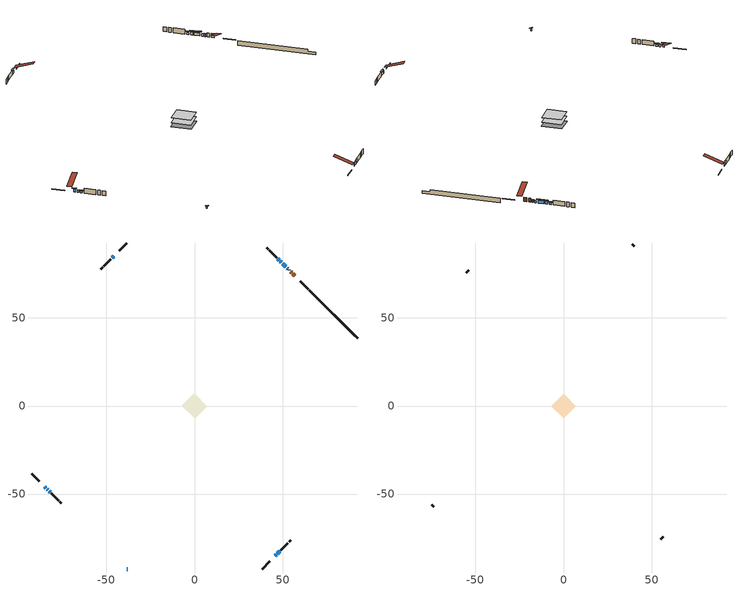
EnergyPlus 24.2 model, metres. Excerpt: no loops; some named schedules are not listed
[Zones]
conditioned space
 floor adiabatic (AdiabaticFloorConstruction): -6.84,0 0,6.84 6.84,0 0,-6.84 z1.07
 floor foundation (Slab1 construction): -6.84,0.38 -0.38,6.84 6.84,-0.38 0.38,-6.84 z-1.24
 wall outside (RimJoist1 construction): 38.33,-92.53 42.84,-88.02 / -92.53,-38.33 -88.02,-42.84 / -38.33,92.53 -42.84,88.02 / 64.51,66.35 59.99,70.87 z1.07:1.37
 wall outside (AdiabaticWallConstruction 1): 56.93,73.93 55.83,75.03 / 55.17,75.69 54.53,76.33 z1.07:3.1
 wall outside (AdiabaticWallConstruction): 53.87,76.99 53.66,77.21 / -38.33,-92.53 -38.02,-92.53 z1.07:1.83; -84.95,-45.91 -84.3,-46.56 / 49.32,81.54 48.67,82.19 z1.07:2.6; 53,77.86 52.57,78.29 / 45.91,-84.95 46.34,-84.52 / -83.65,-47.21 -83.21,-47.65 z1.07:2.29; 51.91,78.95 49.97,80.89 / -45.91,84.95 -46.77,84.09 / 47,-83.86 48.29,-82.57 z1.07:2.59; 48.01,82.85 47.29,83.57 / -82.56,-48.3 -81.91,-48.95 z1.07:1.99
 wall outside (Wall1 construction): 48.95,-81.91 53.03,-77.83 / -81.25,-49.61 -77.17,-53.69 / -47.43,83.43 -51.51,79.35 / 46.64,84.22 42.56,88.3 z1.07:3.51
 wall outside (Wall2 construction): 53.69,-77.17 54.69,-76.17 / -76.52,-54.34 -75.52,-55.34 / -52.17,78.69 -53.17,77.69 / 41.9,88.96 40.9,89.96 z1.07:3.51
 wall foundation (FoundationWall1 construction): 65.17,65.69,-1.24 65.17,65.69,1.07 89.8,41.06,1.07 89.8,41.06,0.02 92.53,38.33,0.02 92.53,38.33,-1.24
 window (WindowConstruction 7): 53.87,76.99 53.66,77.2 z1.07:1.83
 window (WindowConstruction 6): -84.95,-45.91 -84.3,-46.56 z1.07:2.59
 window (WindowConstruction 9): 53,77.86 52.57,78.29 z1.07:2.29
 window (WindowConstruction 10): 45.91,-84.95 46.34,-84.52 z1.07:2.29
 window (WindowConstruction 11): -83.65,-47.22 -83.22,-47.65 z1.07:2.29
 window (WindowConstruction 8): -38.33,-92.53 -38.02,-92.53 z1.07:1.83
 window (WindowConstruction): 51.91,78.95 49.97,80.89 z1.07:2.59
 window (WindowConstruction 1): 49.32,81.54 48.67,82.19 z1.07:2.59
 window (WindowConstruction 2): 48.01,82.85 47.3,83.57 z1.07:1.98
 window (WindowConstruction 3): -45.91,84.95 -46.77,84.09 z1.07:2.59
 window (WindowConstruction 4): 47,-83.86 48.29,-82.57 z1.07:2.59
 window (WindowConstruction 5): -82.56,-48.3 -81.91,-48.95 z1.07:1.98
 door (Door): 56.93,73.93 55.83,75.03 z1.07:3.1
 door (Door 1): 55.17,75.69 54.53,76.33 z1.07:3.1
 ceiling adiabatic (AdiabaticFloorConstruction): 0,-6.84 6.84,0 0,6.84 -6.84,0 z1.07
attic - vented
 floor to conditioned space (Floor1 construction Reversed): -6.83,0 0,6.83 6.83,0 0,-6.83 z3.51
 wall outside (Wall3 construction): 55.34,-75.52 56.6,-74.26 / -74.86,-56 -73.6,-57.26 / -53.82,77.04 -55.08,75.78 / 40.24,90.62 38.99,91.88 z1.07:3.51
 roof outside (Roof1 construction): 45.26,-85.61,3.51 38.6,-78.95,6.65 36.85,-80.7,6.65 43.5,-87.36,3.51; -85.61,-45.26,3.51 -78.95,-38.6,6.65 -80.7,-36.85,6.65 -87.36,-43.5,3.51; -45.26,85.61,3.51 -38.6,78.95,6.65 -36.85,80.7,6.65 -43.5,87.36,3.51; 57.58,73.28,3.51 50.93,66.62,6.65 52.68,64.87,6.65 59.34,71.52,3.51
shading: 53.23,77.63 54.3,76.56 54.73,76.99 53.66,78.07 z2.44; -83.87,-46.99 -85.38,-45.48 -85.81,-45.91 -84.3,-47.42 z3.2; -37.41,-92.53 -38.94,-92.53 -38.94,-93.14 -37.41,-93.14 z2.44; 49.54,81.32 52.34,78.52 52.78,78.95 49.97,81.75 z3.2; 48.24,82.62 49.75,81.11 50.18,81.54 48.67,83.05 z3.2; 46.86,84 48.44,82.42 48.87,82.85 47.3,84.43 z2.59; -47.21,83.66 -45.48,85.38 -45.91,85.81 -47.64,84.09 z3.2; 48.72,-82.14 46.57,-84.29 47,-84.72 49.15,-82.57 z3.2; -81.48,-49.38 -82.99,-47.87 -83.42,-48.3 -81.91,-49.81 z2.59
[Building]
Building 1: Terrain=Suburbs
[Site:Location]
Quebec Intl AP_QC: Latitude {deg}=46.8; Longitude {deg}=-71.38; Time Zone {hr}=-5; Elevation {m}=74; Keep Site Location Information=Yes
[Site:GroundTemperature:Shallow]
0.0108218, -2.24938, -2.43038, -1.3578, 2.94801, 7.23376, 10.9493, 13.303, 13.5029, 11.5886, 7.96783, 3.81355
[Site:WaterMainsTemperature]
Calculation Method=Schedule; Temperature Schedule=mains temperature schedule
[Material] Roughness=Rough; Thermal Absorptance=0.9
Name | Thickness {m} | Conductivity {W/m-K} | Density {kg/m3} | Specific Heat {J/kg-K} | Solar Absorptance | Visible Absorptance
asphalt or fiberglass shingles | 0.00635 | 0.162714 | 1121.4 | 1465.45 | 0.4 | 0.4
ceiling loosefill ins | 0.169333 | 0.0480833 | 16.02 | 1046.75 | 0.7 | 0.7
ceiling stud and cavity | 0.1397 | 0.120941 | 65.682 | 1177.47 | 0.7 | 0.7
concrete 4.0 in. | 0.1016 | 1.803125 | 2242.8 | 837.4 | 0.7 | 0.7
concrete 8.0 in. | 0.2032 | 1.803125 | 2242.8 | 837.4 | 0.7 | 0.7
door material | 0.04445 | 0.188738 | 512.64 | 1214.23 | 0.7 | 0.7
exterior vertical ins | 0.0186609 | 0.029427 | 32.04 | 1214.23 | 0.7 | 0.7
floor covering | 0.0127 | 0.0433444 | 54.468 | 1339.84 | 0.6 | 0.6
floor rigid ins; wall rigid ins | 0.512978 | 0.029427 | 32.04 | 1214.23 | 0.7 | 0.7
floor stud and cavity | 0.1397 | 1.75129 | 37.0049 | 1207.88 | 0.7 | 0.7
furniture material conditioned space 1 | 0.1524 | 0.115458 | 640.8 | 1214.23 | 0.6 | 0.6
gypsum board | 0.0127 | 0.160291 | 801 | 837.4 | 0.6 | 0.6
gypsum board 1 | 0.0127 | 0.160291 | 801 | 837.4 | 0.7 | 0.7
osb sheathing 0.5 in. | 0.0127 | 0.115458 | 512.64 | 1214.23 | 0.7 | 0.7
osb sheathing 0.75 in. | 0.01905 | 0.115458 | 512.64 | 1214.23 | 0.7 | 0.7
osb sheathing 2.0 in. | 0.0508 | 0.115458 | 512.64 | 1214.23 | 0.7 | 0.7
rim joist stud and cavity | 0.0508 | 0.747799 | 125.044 | 1163.47 | 0.6 | 0.6
wall stud and cavity | 0.1397 | 0.0802207 | 139.0536 | 1170.24 | 0.7 | 0.7
wall stud and cavity 1 | 0.1397 | 0.0853101 | 139.0536 | 1170.24 | 0.7 | 0.7
wall stud and cavity 2 | 0.0889 | 6.1454 | 50.32683 | 1063.81 | 0.6 | 0.6
wall stud and cavity 3 | 0.0889 | 0.380278 | 52.3479 | 1209.89 | 0.7 | 0.7
wall stud and cavity 4 | 0.0889 | 0.391764 | 83.0341 | 1211.67 | 0.7 | 0.7
wood siding | 0.0254 | 0.102417 | 544.68 | 1172.36 | 0.4 | 0.4
wood siding 1 | 0.00254 | 0.102417 | 544.68 | 1172.36 | 0.4 | 0.4
wood siding 2; wood siding 3; wood siding 4 | 0.0254 | 0.102417 | 544.68 | 1172.36 | 0.7 | 0.7
[WindowMaterial:SimpleGlazingSystem]
Name | U-Factor {W/m2-K} | Solar Heat Gain Coefficient
WindowMaterial | 2.992306 | 0.66
WindowMaterial 1 | 3.10757 | 0.59
WindowMaterial 2 | 3.15243 | 0.57
WindowMaterial 3 | 3.063281 | 0.62
WindowMaterial 4 | 3.16719 | 0.56
WindowMaterial 5 | 7.02198 | 0.66
WindowMaterial 6 | 3.355698 | 0.44
[Construction]
AdiabaticFloorConstruction: floor stud and cavity, floor rigid ins, osb sheathing 0.75 in., floor covering
AdiabaticWallConstruction: wood siding 3, wall rigid ins, wall stud and cavity 3, gypsum board
AdiabaticWallConstruction 1: wood siding 4, wall rigid ins, wall stud and cavity 3, gypsum board
Door; Door 1: door material
Floor1 construction Reversed: gypsum board, ceiling stud and cavity, ceiling loosefill ins
FoundationWall1 construction: concrete 8.0 in., gypsum board 1
furniture construction conditioned space 1: furniture material conditioned space 1
PartitionWallConstruction: gypsum board, wall stud and cavity 4, gypsum board
RimJoist1 construction: wood siding 2, osb sheathing 2.0 in., rim joist stud and cavity
Roof1 construction: asphalt or fiberglass shingles
Slab1 construction: concrete 4.0 in.
Wall1 construction: wood siding, osb sheathing 0.5 in., wall stud and cavity, gypsum board
Wall2 construction: wood siding, osb sheathing 0.5 in., wall stud and cavity 1, gypsum board
Wall3 construction: wood siding 1, wall stud and cavity 2
WindowConstruction: WindowMaterial
WindowConstruction 1; WindowConstruction 4; WindowConstruction 6: WindowMaterial 1
WindowConstruction 10; WindowConstruction 11; WindowConstruction 9: WindowMaterial 6
WindowConstruction 2: WindowMaterial 2
WindowConstruction 3: WindowMaterial 3
WindowConstruction 5: WindowMaterial 4
WindowConstruction 7; WindowConstruction 8: WindowMaterial 5
[Zone] Multiplier=1; Part of Total Floor Area=Yes
Name | Volume {m3}
attic - vented | 47.551
conditioned space | 464.9
[Space]
Name | Zone | Volume {m3}
attic - vented 1 | attic - vented | 47.551
conditioned space 1 | conditioned space | 464.9
[ZoneInfiltration:EffectiveLeakageArea]
infil attic - vented 1: Zone or Space=attic - vented 1; Schedule=Always On Discrete; Effective Air Leakage Area {cm2}=3447.51; Stack Coefficient=0.000387718; Wind Coefficient=1.33039e-05
[ZoneMixing]
whole house fan mix: Zone or Space=attic - vented; Schedule=Always On Continuous; Design Flow Rate Calculation Method=Flow/Zone; Design Flow Rate {m3/s}=0; Source Zone or Space=conditioned space
[SurfaceProperty:ExposedFoundationPerimeter]
Slab1: Exposed Perimeter Calculation Method=TotalExposedPerimeter; Total Exposed Perimeter {m}=38.7
[InternalMass] Zone or ZoneList=conditioned space; Space or SpaceList=conditioned space 1
Name | Construction | Surface Area {m2}
furniture mass conditioned space 1 | furniture construction conditioned space 1 | 74.7201
partition wall mass | PartitionWallConstruction | 186.8
[Lights]
interior lighting: Zone or ZoneList or Space or SpaceList=conditioned space 1; Schedule=interior lighting schedule; Design Level Calculation Method=LightingLevel; Lighting Level {W}=343.2; Return Air Fraction=0; Fraction Radiant=0.6; Fraction Visible=0.2; Fraction Replaceable=1
[People]
occupants: Zone or ZoneList or Space or SpaceList=conditioned space 1; Number of People Schedule=occupants schedule; Number of People Calculation Method=People; Number of People=3; Fraction Radiant=0.314171; Sensible Heat Fraction=0.56303; Activity Level Schedule=occupants activity schedule; Carbon Dioxide Generation Rate {m3/s-W}=0; Enable ASHRAE 55 Comfort Warnings=No; Mean Radiant Temperature Calculation Type=EnclosureAveraged
[ElectricEquipment] Zone or ZoneList or Space or SpaceList=conditioned space 1; Design Level Calculation Method=EquipmentLevel
Name | Schedule | Design Level {W} | Fraction Latent | Fraction Radiant | Fraction Lost
clothes dryer | clothes dryer schedule | 140.772 | 0.015 | 0.081 | 0.85
clothes washer | clothes washer schedule | 32.1985 | 0.03 | 0.162 | 0.7
cooking range | cooking range schedule | 215.147 | 0.08 | 0.432 | 0.2
dishwasher | dishwasher schedule | 66.8632 | 0.3 | 0.18 | 0.4
fridge | fridge schedule | 72.9452 | 0 | 0.6 | 0
mech vent bath fan 0 | mech vent bath fan 0 schedule | 50.2 | 0 | 0 | 1
mech vent house fan | mech vent house fan schedule | 0 | 0 | 0 | 1
mech vent house fan cfis | mech vent house fan cfis schedule | 0 | 0 | 0 | 0
mech vent range fan 0 | mech vent range fan 0 schedule | 57 | 0 | 0 | 1
misc plug loads | misc plug loads schedule | 494.7 | 0.045 | 0.513 | 0.1
whole house fan | Always On Discrete | 0 | 0 | 0 | 1
[OtherEquipment] Zone or ZoneList or Space or SpaceList=conditioned space 1; Design Level Calculation Method=EquipmentLevel
Name | Fuel Type | Schedule | Design Level {W} | Fraction Latent | Fraction Radiant | Fraction Lost
clothes dryer 1 | Electricity | clothes dryer schedule | 0 | 0.015 | 0.081 | 0.85
cooking range 1 | Electricity | cooking range schedule | 0 | 0.08 | 0.432 | 0.2
general water use latent | None | general water use schedule | 62.594 | 1 | 0 | 0
general water use sensible | None | general water use schedule | -61.6891 | 0 | 0.6 | 0
mech vent house fan latent load | None | Always On Discrete | 0 | 1 | 0 | 0
mech vent house fan sensible load | None | Always On Discrete | 0 | 0 | 0 | 0
water heater energy adjustment1 | Electricity | Always On Discrete | 0.01 | 0 | 0 | 1
[ZoneInfiltration:DesignFlowRate] Zone or ZoneList or Space or SpaceList=conditioned space 1; Schedule=Always On Discrete; Design Flow Rate Calculation Method=Flow/Zone; Design Flow Rate {m3/s}=0
infil flow; natural vent flow; whole house fan flow
[ZoneControl:Thermostat]
conditioned space Thermostat: Zone or ZoneList=conditioned space; Control Type Schedule=conditioned space Thermostat Schedule; Control 1=conditioned space temperature setpoint; Temperature Difference Between Cutout And Setpoint {deltaC}=0
[ZoneHVAC:Baseboard:Convective:Electric]
electric baseboard: Availability Schedule=Always On Discrete; Heating Design Capacity {W}=12385.2; Efficiency=1
[Zone equipment]
conditioned space: electric baseboard
[Foundation:Kiva]
Foundation Kiva 1: Initial Indoor Air Temperature {C}=18; Wall Height Above Grade {m}=1.07; Wall Depth Below Slab {m}=0.2032; Custom Block Material Name 1=exterior vertical ins; Custom Block Depth 1 {m}=2.30999; Custom Block X Position 1 {m}=0.2159; Custom Block Z Position 1 {m}=0
[Foundation:Kiva:Settings]
Soil Conductivity {W/m-K}=0.849921; Soil Density {kg/m3}=1842.3; Soil Specific Heat {J/kg-K}=418.7; Ground Solar Absorptivity=0.9; Ground Thermal Absorptivity=0.9; Ground Surface Roughness {m}=0.03; Far-Field Width {m}=40; Deep-Ground Boundary Condition=ZeroFlux; Deep-Ground Depth {m}=40; Minimum Cell Dimension {m}=0.2; Maximum Cell Growth Coefficient=3; Simulation Timestep=Timestep
[Exterior:Lights]
exterior lighting: Schedule=exterior lighting schedule; Design Level {W}=75.6
[EnergyManagementSystem:GlobalVariable]
infil_program_Qfan
infil_program_Qinf
natural_vent_program_Qnv
natural_vent_program_Qwhf
[EnergyManagementSystem:Sensor]
Name | Output:Variable or Output:Meter Index Key | Output:Variable or Output:Meter
airflow_gain | infil flow | Infiltration Sensible Heat Gain Energy
airflow_gain_1 | natural vent flow | Infiltration Sensible Heat Gain Energy
airflow_gain_2 | whole house fan flow | Infiltration Sensible Heat Gain Energy
airflow_loss | infil flow | Infiltration Sensible Heat Loss Energy
airflow_loss_1 | natural vent flow | Infiltration Sensible Heat Loss Energy
airflow_loss_2 | whole house fan flow | Infiltration Sensible Heat Loss Energy
clg_load_cond |  | Cooling:EnergyTransfer:Zone:CONDITIONED SPACE
clg_sp_s; clg_sp_s_1 | cooling setpoint | Schedule Value
clothes_dryer_exhaust_0_sch_s | clothes dryer exhaust 0 schedule | Schedule Value
conditioned_space_clg_unmet_s | conditioned space | Zone Cooling Setpoint Not Met Time
conditioned_space_htg_unmet_s | conditioned space | Zone Heating Setpoint Not Met Time
cool_season | cooling season schedule | Schedule Value
fridge_tin_s | conditioned space | Zone Mean Air Temperature
htg_load_cond |  | Heating:EnergyTransfer:Zone:CONDITIONED SPACE
htg_sp_s; htg_sp_s_1 | heating setpoint | Schedule Value
ig_ee_conv | clothes dryer | Electric Equipment Convective Heating Energy
ig_ee_conv_2 | cooking range | Electric Equipment Convective Heating Energy
ig_ee_conv_4 | fridge | Electric Equipment Convective Heating Energy
ig_ee_conv_5 | misc plug loads | Electric Equipment Convective Heating Energy
ig_ee_conv_6 | whole house fan | Electric Equipment Convective Heating Energy
ig_ee_rad | clothes dryer | Electric Equipment Radiant Heating Energy
ig_ee_rad_2 | cooking range | Electric Equipment Radiant Heating Energy
ig_ee_rad_4 | fridge | Electric Equipment Radiant Heating Energy
ig_ee_rad_5 | misc plug loads | Electric Equipment Radiant Heating Energy
ig_ee_rad_6 | whole house fan | Electric Equipment Radiant Heating Energy
ig_lgt_conv | interior lighting | Lights Convective Heating Energy
ig_lgt_rad | interior lighting | Lights Radiant Heating Energy
ig_lgt_vis | interior lighting | Lights Visible Radiation Heating Energy
ig_oe_conv | clothes dryer 1 | Other Equipment Convective Heating Energy
ig_oe_conv_1 | cooking range 1 | Other Equipment Convective Heating Energy
ig_oe_conv_2 | general water use latent | Other Equipment Convective Heating Energy
ig_oe_conv_3 | general water use sensible | Other Equipment Convective Heating Energy
ig_oe_conv_4 | water heater energy adjustment1 | Other Equipment Convective Heating Energy
ig_oe_rad | clothes dryer 1 | Other Equipment Radiant Heating Energy
ig_oe_rad_1 | cooking range 1 | Other Equipment Radiant Heating Energy
ig_oe_rad_2 | general water use latent | Other Equipment Radiant Heating Energy
ig_oe_rad_3 | general water use sensible | Other Equipment Radiant Heating Energy
ig_oe_rad_4 | water heater energy adjustment1 | Other Equipment Radiant Heating Energy
ig_ppl_conv | occupants | People Convective Heating Energy
ig_ppl_rad | occupants | People Radiant Heating Energy
im_conv | furniture mass conditioned space 1 | Surface Inside Face Convection Heat Gain Energy
im_conv_1 | partition wall mass | Surface Inside Face Convection Heat Gain Energy
im_ig | furniture mass conditioned space 1 | Surface Inside Face Internal Gains Radiation Heat Gain Energy
im_ig_1 | partition wall mass | Surface Inside Face Internal Gains Radiation Heat Gain Energy
im_lgt | furniture mass conditioned space 1 | Surface Inside Face Lights Radiation Heat Gain Energy
im_lgt_1 | partition wall mass | Surface Inside Face Lights Radiation Heat Gain Energy
im_sol | furniture mass conditioned space 1 | Surface Inside Face Solar Radiation Heat Gain Energy
im_sol_1 | partition wall mass | Surface Inside Face Solar Radiation Heat Gain Energy
im_surf | furniture mass conditioned space 1 | Surface Inside Face Net Surface Thermal Radiation Heat Gain Energy
im_surf_1 | partition wall mass | Surface Inside Face Net Surface Thermal Radiation Heat Gain Energy
mech_vent_bath_fan_0_sch_s | mech vent bath fan 0 schedule | Schedule Value
mech_vent_range_fan_0_sch_s | mech vent range fan 0 schedule | Schedule Value
mv_conv | mech vent bath fan 0 | Electric Equipment Convective Heating Energy
mv_conv_1 | mech vent house fan | Electric Equipment Convective Heating Energy
mv_conv_2 | mech vent house fan cfis | Electric Equipment Convective Heating Energy
mv_conv_3 | mech vent range fan 0 | Electric Equipment Convective Heating Energy
mv_conv_4 | mech vent house fan latent load | Other Equipment Convective Heating Energy
mv_conv_5 | mech vent house fan sensible load | Other Equipment Convective Heating Energy
mv_rad | mech vent bath fan 0 | Electric Equipment Radiant Heating Energy
mv_rad_1 | mech vent house fan | Electric Equipment Radiant Heating Energy
mv_rad_2 | mech vent house fan cfis | Electric Equipment Radiant Heating Energy
mv_rad_3 | mech vent range fan 0 | Electric Equipment Radiant Heating Energy
mv_rad_4 | mech vent house fan latent load | Other Equipment Radiant Heating Energy
mv_rad_5 | mech vent house fan sensible load | Other Equipment Radiant Heating Energy
natural_vent_s | natural vent schedule | Schedule Value
out_pb_s |  | Site Outdoor Air Barometric Pressure
out_wt_s |  | Site Outdoor Air Humidity Ratio
site_vw_s |  | Site Wind Speed
ss_back_out | Window1 | Surface Window Shortwave from Zone Back Out Window Heat Transfer Rate
ss_back_out_1 | Window10 | Surface Window Shortwave from Zone Back Out Window Heat Transfer Rate
ss_back_out_10 | Window7 | Surface Window Shortwave from Zone Back Out Window Heat Transfer Rate
ss_back_out_11 | Window9 | Surface Window Shortwave from Zone Back Out Window Heat Transfer Rate
ss_back_out_2 | Window11 | Surface Window Shortwave from Zone Back Out Window Heat Transfer Rate
ss_back_out_3 | Window13 | Surface Window Shortwave from Zone Back Out Window Heat Transfer Rate
ss_back_out_4 | Window15 | Surface Window Shortwave from Zone Back Out Window Heat Transfer Rate
ss_back_out_5 | Window2 | Surface Window Shortwave from Zone Back Out Window Heat Transfer Rate
ss_back_out_6 | Window3 | Surface Window Shortwave from Zone Back Out Window Heat Transfer Rate
ss_back_out_7 | Window4 | Surface Window Shortwave from Zone Back Out Window Heat Transfer Rate
ss_back_out_8 | Window5 | Surface Window Shortwave from Zone Back Out Window Heat Transfer Rate
ss_back_out_9 | Window6 | Surface Window Shortwave from Zone Back Out Window Heat Transfer Rate
ss_conv | Door1 | Surface Inside Face Convection Heat Gain Energy
ss_conv_1 | Door3 | Surface Inside Face Convection Heat Gain Energy
ss_conv_10 | Window5 | Surface Inside Face Convection Heat Gain Energy
ss_conv_11 | Window6 | Surface Inside Face Convection Heat Gain Energy
ss_conv_12 | Window7 | Surface Inside Face Convection Heat Gain Energy
ss_conv_13 | Window9 | Surface Inside Face Convection Heat Gain Energy
ss_conv_2 | Window1 | Surface Inside Face Convection Heat Gain Energy
ss_conv_3 | Window10 | Surface Inside Face Convection Heat Gain Energy
ss_conv_4 | Window11 | Surface Inside Face Convection Heat Gain Energy
ss_conv_5 | Window13 | Surface Inside Face Convection Heat Gain Energy
ss_conv_6 | Window15 | Surface Inside Face Convection Heat Gain Energy
ss_conv_7 | Window2 | Surface Inside Face Convection Heat Gain Energy
ss_conv_8 | Window3 | Surface Inside Face Convection Heat Gain Energy
ss_conv_9 | Window4 | Surface Inside Face Convection Heat Gain Energy
ss_ig | Door1 | Surface Inside Face Internal Gains Radiation Heat Gain Energy
ss_ig_1 | Door3 | Surface Inside Face Internal Gains Radiation Heat Gain Energy
ss_ig_10 | Window5 | Surface Inside Face Internal Gains Radiation Heat Gain Energy
ss_ig_11 | Window6 | Surface Inside Face Internal Gains Radiation Heat Gain Energy
ss_ig_12 | Window7 | Surface Inside Face Internal Gains Radiation Heat Gain Energy
ss_ig_13 | Window9 | Surface Inside Face Internal Gains Radiation Heat Gain Energy
ss_ig_2 | Window1 | Surface Inside Face Internal Gains Radiation Heat Gain Energy
ss_ig_3 | Window10 | Surface Inside Face Internal Gains Radiation Heat Gain Energy
ss_ig_4 | Window11 | Surface Inside Face Internal Gains Radiation Heat Gain Energy
ss_ig_5 | Window13 | Surface Inside Face Internal Gains Radiation Heat Gain Energy
ss_ig_6 | Window15 | Surface Inside Face Internal Gains Radiation Heat Gain Energy
ss_ig_7 | Window2 | Surface Inside Face Internal Gains Radiation Heat Gain Energy
ss_ig_8 | Window3 | Surface Inside Face Internal Gains Radiation Heat Gain Energy
ss_ig_9 | Window4 | Surface Inside Face Internal Gains Radiation Heat Gain Energy
ss_lgt | Door1 | Surface Inside Face Lights Radiation Heat Gain Energy
ss_lgt_1 | Door3 | Surface Inside Face Lights Radiation Heat Gain Energy
ss_sol | Door1 | Surface Inside Face Solar Radiation Heat Gain Energy
ss_sol_1 | Door3 | Surface Inside Face Solar Radiation Heat Gain Energy
ss_surf | Door1 | Surface Inside Face Net Surface Thermal Radiation Heat Gain Energy
ss_surf_1 | Door3 | Surface Inside Face Net Surface Thermal Radiation Heat Gain Energy
ss_surf_10 | Window5 | Surface Inside Face Net Surface Thermal Radiation Heat Gain Energy
ss_surf_11 | Window6 | Surface Inside Face Net Surface Thermal Radiation Heat Gain Energy
ss_surf_12 | Window7 | Surface Inside Face Net Surface Thermal Radiation Heat Gain Energy
ss_surf_13 | Window9 | Surface Inside Face Net Surface Thermal Radiation Heat Gain Energy
ss_surf_2 | Window1 | Surface Inside Face Net Surface Thermal Radiation Heat Gain Energy
ss_surf_3 | Window10 | Surface Inside Face Net Surface Thermal Radiation Heat Gain Energy
ss_surf_4 | Window11 | Surface Inside Face Net Surface Thermal Radiation Heat Gain Energy
ss_surf_5 | Window13 | Surface Inside Face Net Surface Thermal Radiation Heat Gain Energy
ss_surf_6 | Window15 | Surface Inside Face Net Surface Thermal Radiation Heat Gain Energy
ss_surf_7 | Window2 | Surface Inside Face Net Surface Thermal Radiation Heat Gain Energy
ss_surf_8 | Window3 | Surface Inside Face Net Surface Thermal Radiation Heat Gain Energy
ss_surf_9 | Window4 | Surface Inside Face Net Surface Thermal Radiation Heat Gain Energy
ss_trans_in | Window1 | Surface Window Transmitted Solar Radiation Rate
ss_trans_in_1 | Window10 | Surface Window Transmitted Solar Radiation Rate
ss_trans_in_10 | Window7 | Surface Window Transmitted Solar Radiation Rate
ss_trans_in_11 | Window9 | Surface Window Transmitted Solar Radiation Rate
ss_trans_in_2 | Window11 | Surface Window Transmitted Solar Radiation Rate
ss_trans_in_3 | Window13 | Surface Window Transmitted Solar Radiation Rate
ss_trans_in_4 | Window15 | Surface Window Transmitted Solar Radiation Rate
ss_trans_in_5 | Window2 | Surface Window Transmitted Solar Radiation Rate
ss_trans_in_6 | Window3 | Surface Window Transmitted Solar Radiation Rate
ss_trans_in_7 | Window4 | Surface Window Transmitted Solar Radiation Rate
ss_trans_in_8 | Window5 | Surface Window Transmitted Solar Radiation Rate
ss_trans_in_9 | Window6 | Surface Window Transmitted Solar Radiation Rate
ss_trans_out | Window1 | Surface Inside Face Initial Transmitted Diffuse Transmitted Out Window Solar Radiation Rate
ss_trans_out_1 | Window10 | Surface Inside Face Initial Transmitted Diffuse Transmitted Out Window Solar Radiation Rate
ss_trans_out_10 | Window7 | Surface Inside Face Initial Transmitted Diffuse Transmitted Out Window Solar Radiation Rate
ss_trans_out_11 | Window9 | Surface Inside Face Initial Transmitted Diffuse Transmitted Out Window Solar Radiation Rate
ss_trans_out_2 | Window11 | Surface Inside Face Initial Transmitted Diffuse Transmitted Out Window Solar Radiation Rate
ss_trans_out_3 | Window13 | Surface Inside Face Initial Transmitted Diffuse Transmitted Out Window Solar Radiation Rate
ss_trans_out_4 | Window15 | Surface Inside Face Initial Transmitted Diffuse Transmitted Out Window Solar Radiation Rate
ss_trans_out_5 | Window2 | Surface Inside Face Initial Transmitted Diffuse Transmitted Out Window Solar Radiation Rate
ss_trans_out_6 | Window3 | Surface Inside Face Initial Transmitted Diffuse Transmitted Out Window Solar Radiation Rate
ss_trans_out_7 | Window4 | Surface Inside Face Initial Transmitted Diffuse Transmitted Out Window Solar Radiation Rate
ss_trans_out_8 | Window5 | Surface Inside Face Initial Transmitted Diffuse Transmitted Out Window Solar Radiation Rate
ss_trans_out_9 | Window6 | Surface Inside Face Initial Transmitted Diffuse Transmitted Out Window Solar Radiation Rate
s_conv | Floor1 | Surface Inside Face Convection Heat Gain Energy
s_conv_1 | FoundationWall1 | Surface Inside Face Convection Heat Gain Energy
s_conv_10 | Wall1:225 | Surface Inside Face Convection Heat Gain Energy
s_conv_11 | Wall1:315 | Surface Inside Face Convection Heat Gain Energy
